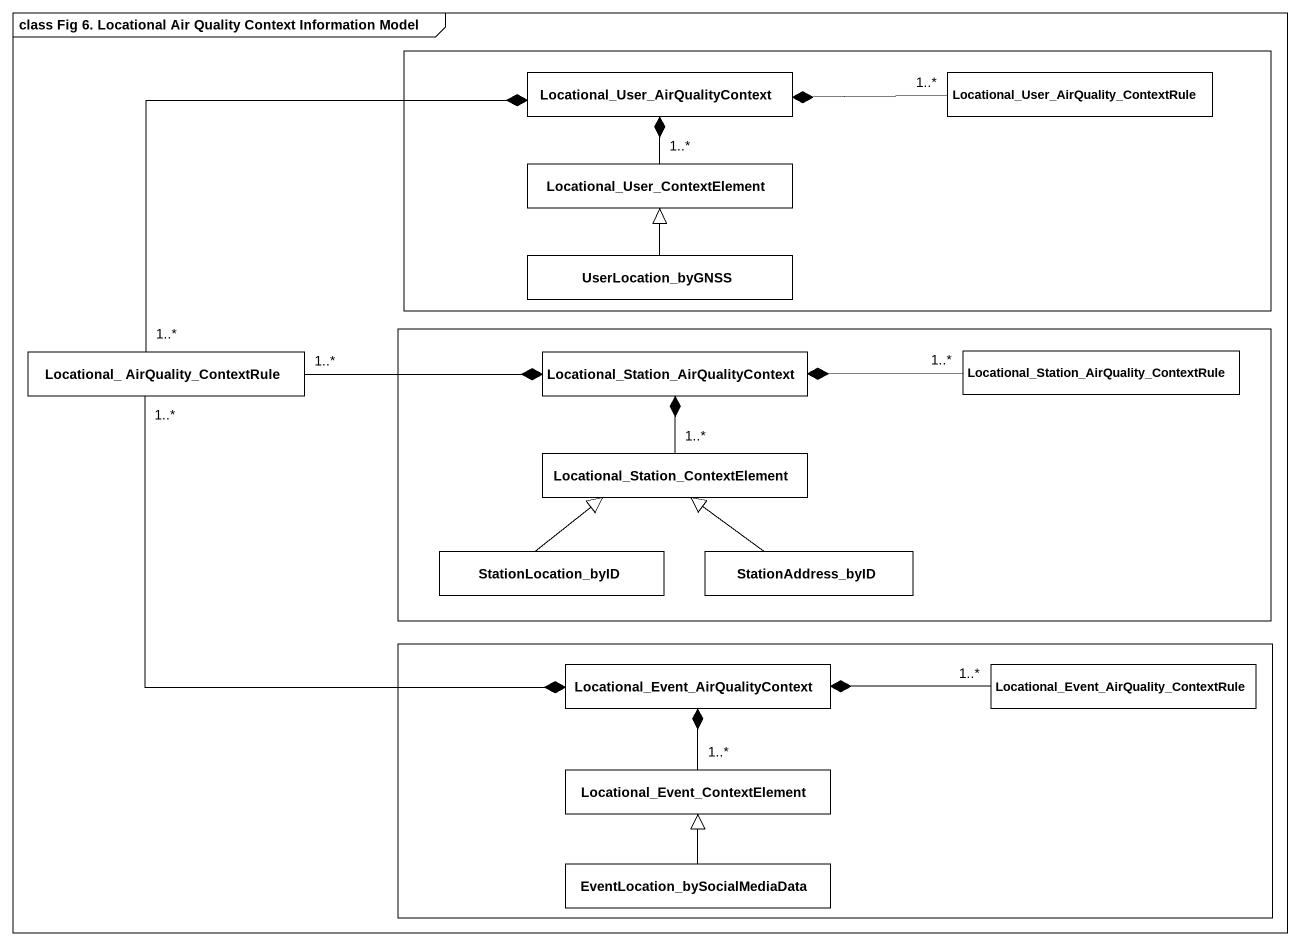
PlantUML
@startuml
mainframe class Fig 6. Locational Air Quality Context Information Model
hide circle
hide empty members
rectangle " " as rectangle1 {
  class "Locational_User_AirQualityContext" as Locational_User
  class "Locational_User_AirQuality_ContextRule" as Locational_User_AirQuality
  class "Locational_User_ContextElement" as Locational_User_2
  class UserLocation_byGNSS
}
class "Locational_ AirQuality_ContextRule" as Locational_AirQuality
rectangle " " as rectangle2 {
  class "Locational_Station_AirQualityContext" as Locational_Station
  class "Locational_Station_AirQuality_ContextRule" as Locational_Station_2
  class "Locational_Station_ContextElement" as Locational_Station_3
  class StationLocation_byID
  class StationAddress_byID
}
rectangle " " as rectangle3 {
  class "Locational_Event_AirQualityContext" as Locational_Event
  class "Locational_Event_AirQuality_ContextRule" as Locational_Event_AirQuality
  class "Locational_Event_ContextElement" as Locational_Event_2
  class "EventLocation_bySocialMediaData" as EventLocation
}
Locational_User_AirQuality "1..*" -left-* Locational_User
Locational_User_2 "1..*" -up-* Locational_User
UserLocation_byGNSS -up-|> Locational_User_2
Locational_AirQuality "1..*" -right-* Locational_User
Locational_AirQuality "1..*" -right-* Locational_Station
Locational_AirQuality "1..*" -right-* Locational_Event
Locational_Station_2 "1..*" -left-* Locational_Station
Locational_Station_3 "1..*" -up-* Locational_Station
StationLocation_byID -up-|> Locational_Station_3
StationAddress_byID -up-|> Locational_Station_3
Locational_Event_AirQuality "1..*" -left-* Locational_Event
Locational_Event_2 "1..*" -up-* Locational_Event
EventLocation -up-|> Locational_Event_2
@enduml
